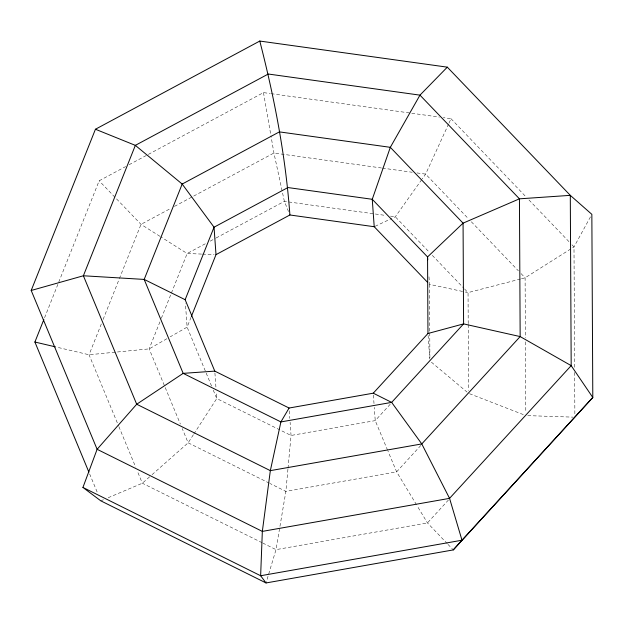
<?xml version="1.0" encoding="UTF-8"?>
<svg xmlns="http://www.w3.org/2000/svg" width="624" height="624" viewBox="0 0 624 624"><rect width="100%" height="100%" fill="white"/><g stroke="black" fill="none" stroke-linecap="round" stroke-linejoin="round"><path stroke-width="0.47" stroke-dasharray="3.12 2.34" d="M287.929 469.209L285.878 491.392L276.003 549.635L266.308 582.028M288.015 468.25L291.049 435.466L290.098 422.222M44.585 317.71L99.138 180.796L125.674 166.561M101.314 323.965L89.045 354.76L118.498 425.732M103.116 319.441L118.997 279.591M119.356 278.686L141.008 224.351L171.023 208.237M159.916 321.89L149.159 348.878L180.352 424.039M161.351 318.287L171.031 293.998M171.389 293.101L187.161 253.508L205.92 243.446M191.038 317.288L187.114 327.132L170.251 336.796M448.594 123.989L425.623 174.127L422.253 178.87M448.999 123.107L451.012 118.716L443.321 117.64M590.476 216.84L573.994 246.901L571.553 248.453M193.346 434.772L188.152 442.822L150.353 476.174M193.869 433.969L216.754 398.549L216.278 391.927M421.691 179.657L395.304 216.785L392.668 218.026M390.211 404.274L375.235 420.615L291.049 435.466L216.754 398.549L213.049 389.626M420.826 445.442L396.63 471.845L285.878 491.392L270.176 483.584M448.43 500.011L427.448 522.912L276.003 549.635L262.985 543.169M149.627 476.814L142.358 483.226L106.993 498.225M570.734 248.968L525.104 277.82L521.36 278.788M166.873 338.731L149.159 348.878L89.045 354.76L56.371 347.077M129.098 164.72L263.476 92.609L270.208 93.545M174.455 206.396L273.936 153.013L381.467 167.981M210.187 241.153L215.303 238.407M216.154 237.955L284.372 201.341L385.655 215.444M375.102 226.309L391.786 218.439M100.807 500.846L103.459 499.723M520.432 279.029L468.047 292.609L465.231 292.009M527.748 415.631L572.957 417.136M201.583 254.077L187.161 253.508L160.789 236.847M202.543 254.116L214.079 254.561M271.167 93.678L439.468 117.109M382.426 168.113L412.183 172.255M416.988 172.926L425.623 174.127L468.647 218.969M390.476 216.115L395.304 216.785L429.655 252.595M428.984 276.799L429.523 284.365L464.287 291.806M469.482 393.697L524.004 414.859M269.303 483.148L188.152 442.822L182.208 428.509M262.119 542.732L142.358 483.226L137.514 471.549M159.962 236.324L141.008 224.351L99.138 180.796M431.41 362.185L467.087 392.098M451.012 118.716L526.282 197.168M528.973 199.969L569.291 242.003M571.982 244.803L573.994 246.901L574.634 368.542M471.331 221.77L518.38 270.816M521.071 273.616L525.104 277.82L525.416 337.958M432.346 255.403L464.006 288.397M464.677 289.099L468.047 292.609L468.211 323.606M447.299 543.683L427.448 522.912L417.004 505.619M447.962 544.378L453.258 549.916M416.512 504.793L396.63 471.845L387.995 451.175M387.621 450.278L375.235 420.615L374.283 407.371M211.567 386.053L187.114 327.132L185.422 303.49M118.872 426.629L135.65 467.056M89.638 473.928L97.828 493.67M288.514 211.575L284.372 201.341L273.936 153.013L270.949 135.751M263.476 92.609L270.777 134.792M428.095 335.4L429.788 359.042M373.402 395.07L374.01 403.588M289.286 410.873L289.825 418.439M214.921 373.012L215.935 387.2M574.649 372.434L574.876 415.256M525.439 341.843L525.806 412.651M468.211 324.574L468.562 390.437M429.523 284.365L429.772 331.859M429.772 332.826L429.905 358.028"/><path stroke-width="0.94" d="M82.937 487.445L97.11 449.296L136.695 404.235L183.167 373.363L214.789 371.116L289.084 408.034L373.269 393.182L391.654 402.386L421.785 443.929L449.561 498.358L461.994 540.22L453.258 549.916L266.035 582.949L100.807 500.846L82.937 487.445L260.637 575.749L266.035 582.949M373.269 393.182L427.955 333.505L427.557 256.932L463.07 223.15L519.441 198.83L570.297 195.351L571.186 365.641L449.561 498.358L262.337 531.391L97.11 449.296L31.2 290.472L95.441 129.246L259.779 41.051L447.314 67.158L570.297 195.351L591.848 214.336L592.8 397.488L453.258 549.916M88.889 472.134L34.897 342.03L43.867 319.511M214.789 371.116L185.149 299.699L214.04 227.206L287.929 187.551L372.255 199.29L427.557 256.932L427.76 259.771M191.396 316.391L216.005 254.639L214.04 227.206L182.185 184.049L135.346 145.361L95.441 129.246M289.084 408.034L280.901 421.925L270.34 470.644L262.337 531.391L260.637 575.749L461.994 540.22L592.8 397.488L571.186 365.641L520.159 336.578L463.593 323.887L427.955 333.505M447.314 67.158L419.968 95.144L390.32 147.326L372.255 199.29L374.221 226.723L427.502 282.251M216.005 254.639L289.895 214.984L374.221 226.723M31.2 290.472L83.382 275.769L144.183 279.419L185.149 299.699M34.897 342.03L55.435 346.858M259.779 41.051C274.459 98.015 285.636 156.265 289.895 214.984M135.346 145.361L83.382 275.769L136.695 404.235L270.34 470.644L421.785 443.929L520.159 336.578L519.441 198.83L419.968 95.144L268.273 74.022L135.346 145.361M182.185 184.049L144.183 279.419L183.167 373.363L280.901 421.925L391.654 402.386L463.593 323.887L463.07 223.15L390.32 147.326L279.388 131.882L182.185 184.049"/></g></svg>
